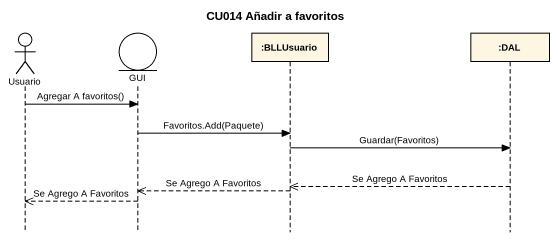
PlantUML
@startuml
title CU014 Añadir a favoritos
hide footbox
actor Usuario
entity GUI
participant ":BLLUsuario" as BLLUsuario
participant ":DAL" as DAL

Usuario -> GUI : Agregar A favoritos()
GUI -> BLLUsuario : Favoritos.Add(Paquete)
BLLUsuario -> DAL : Guardar(Favoritos)
DAL -->> BLLUsuario : Se Agrego A Favoritos
BLLUsuario -->> GUI : Se Agrego A Favoritos
GUI -->> Usuario : Se Agrego A Favoritos
@enduml
